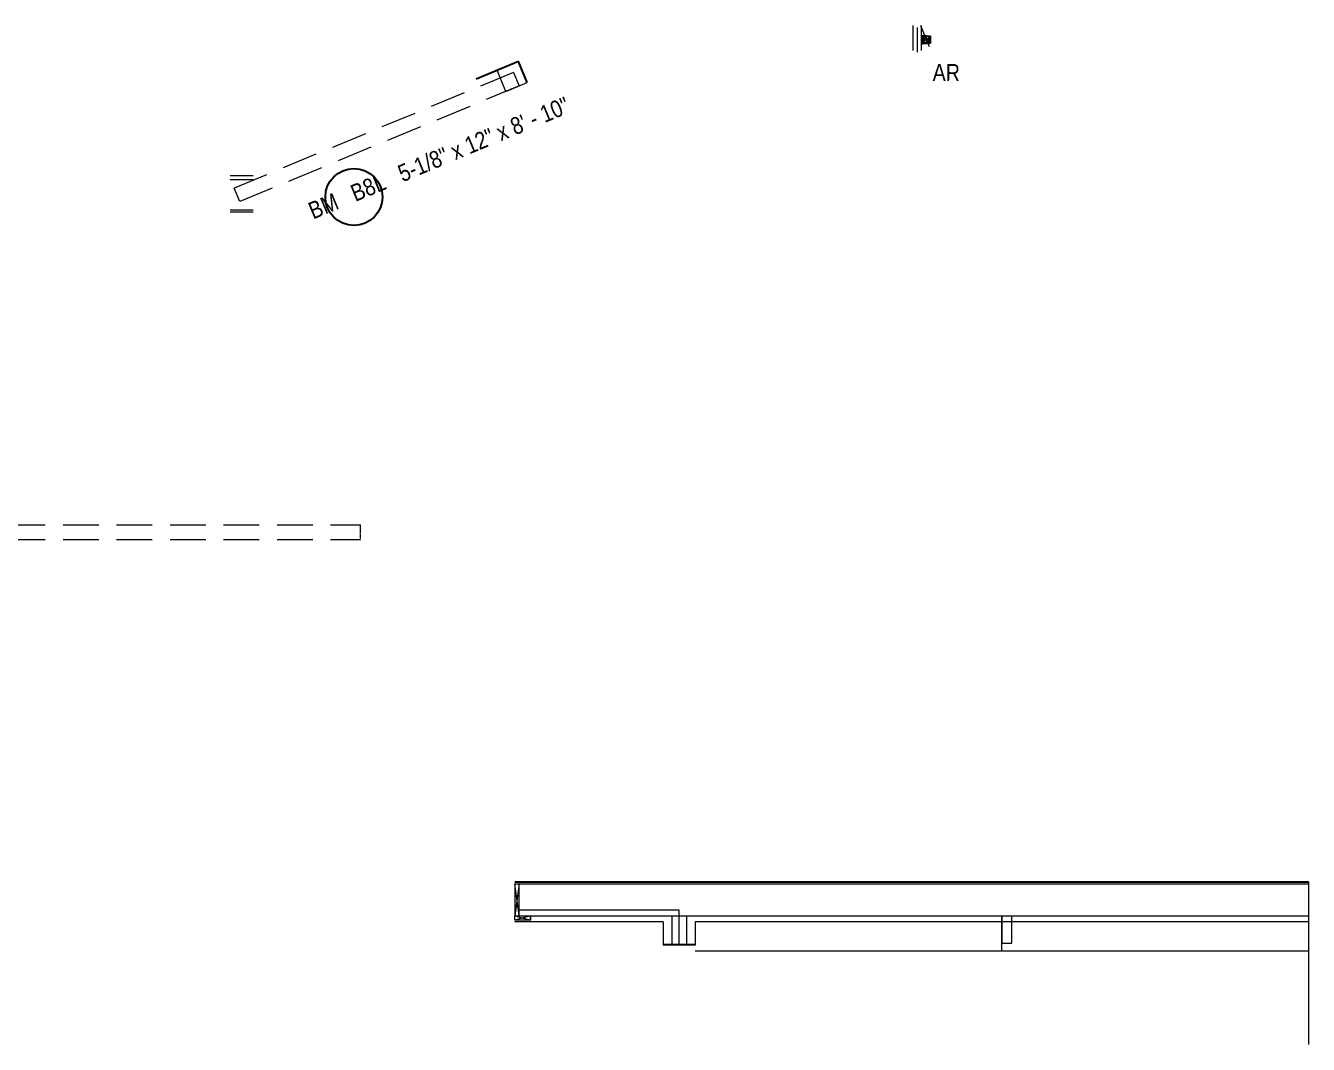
# Model space of a CAD drawing. Header units: inches. Extents: x 23376 to 25615, y 13129 to 14827.
# Drawn here: x 24921.8 to 25371.6, y 13129.5 to 13486.8 of the extents above; entities that cross this region are included whole.
import ezdxf

# ---------------------------------------------------------------- set-up
doc = ezdxf.new("R2010")
doc.units = ezdxf.units.IN
doc.header["$MEASUREMENT"] = 0
doc.linetypes.add('HIDDEN', pattern=[0.375, 0.25, -0.125])
for name, color, linetype, lineweight in [('BEAM SEAT', 7, 'Continuous', 20), ('BEAMS TEXT', 3, 'Continuous', 20), ('FLOOR BEAMS', 3, 'HIDDEN', 20), ('FOUNDATION', 7, 'Continuous', 30)]:
    doc.layers.add(name, color=color, linetype=linetype, lineweight=lineweight)
doc.styles.add('ARCHENTLTD', font='technical.ttf', dxfattribs={"height": 6})

msp = doc.modelspace()

# ---------------------------------------------------------------- linework, layer by layer
for p, q in [((25236.30354, 13483.0977), (25236.064, 13483.0977)), ((25239.10892, 13483.09155), (25236.2659, 13483.26668)), ((25239.10822, 13483.09804), (25236.30521, 13483.09804)), ((25239.10822, 13482.71045), (25239.10822, 13483.09804)), ((25235.88823, 13480.68513), (25235.88823, 13482.93595)), ((25236.02643, 13480.68319), (25235.89022, 13480.68319)), ((25236.02643, 13480.89624), (25236.02643, 13480.68319)), ((25236.02723, 13480.90018), (25236.02723, 13482.84915)), ((25236.16708, 13482.85113), (25236.0285, 13482.85113)), ((25236.24818, 13482.95173), (25236.13915, 13482.95173)), ((25236.16622, 13480.85679), (25236.16622, 13482.85113)), ((25236.24493, 13482.95237), (25239.10892, 13482.95237)), ((25236.30381, 13480.75118), (25239.10892, 13480.75118)), ((25236.30521, 13482.88212), (25236.30521, 13482.69747)), ((25236.30521, 13482.71935), (25236.30521, 13481.14085)), ((25236.30521, 13481.15068), (25236.30521, 13480.87165)), ((25236.30521, 13480.58784), (25239.10822, 13480.58784)), ((25236.31228, 13482.88377), (25236.31228, 13482.94657)), ((25236.31228, 13480.85832), (25236.31228, 13480.74842)), ((25236.428, 13481.06194), (25236.428, 13482.67161)), ((25239.10892, 13480.59197), (25236.45543, 13480.43276)), ((25236.89768, 13481.05405), (25236.89768, 13482.67161)), ((25238.45432, 13481.06194), (25238.45432, 13482.67161)), ((25238.92399, 13481.05405), (25238.92399, 13482.67161)), ((25239.10822, 13481.13246), (25239.10822, 13482.54276)), ((25239.10822, 13480.58784), (25239.10822, 13480.97767)), ((25239.10892, 13480.92631), (25239.10892, 13482.80497))]:
    msp.add_line(p, q)
msp.add_circle((25237.70636, 13481.84972), 0.42938)
for centre, radius, start, end in [((25236.08356, 13482.90396), 0.19473, 95.7640554, 186.8558576), ((25236.2355, 13482.93727), 0.33081, 84.7271098, 175.3334087), ((25236.14446, 13482.83381), 0.11803, 92.5789286, 180.2154334), ((25236.43106, 13480.98197), 0.41361, 191.9628377, 252.0425005), ((25236.40323, 13480.79382), 0.36481, 179.1956208, 278.2263497), ((25236.23435, 13480.88266), 0.07342, 201.9341662, 351.3746839), ((25236.29253, 13480.87561), 0.12913, 192.0422177, 274.6592873), ((25236.23747, 13482.88452), 0.06774, 357.9708992, 96.1033548), ((25236.28878, 13482.62821), 0.09234, 280.6766562, 79.3233438), ((25236.28878, 13481.058), 0.09234, 280.6766562, 79.3233438), ((25236.66284, 13482.64211), 0.23485, 359.4979927, 180.5020073), ((25236.66284, 13481.09498), 0.23838, 189.8865312, 350.1134688), ((25237.68469, 13482.99201), 0.16042, 201.8358908, 344.174648), ((25237.67793, 13480.6974), 0.15198, 20.7209144, 159.2790856), ((25238.68915, 13482.64211), 0.23485, 359.4979927, 180.5020073), ((25238.68915, 13481.09498), 0.23838, 189.8865312, 350.1134688), ((25239.09942, 13482.62765), 0.08503, 83.8611199, 276.1388801), ((25239.09468, 13481.05518), 0.08011, 80.0605185, 279.9394815)]:
    msp.add_arc(centre, radius, start, end)
at = {"layer": 'BEAM SEAT', "lineweight": 30}
for p, q in [((25094.57468, 13474.1672), (25079.7926, 13468.04427)), ((25097.63503, 13466.77887), (25094.57468, 13474.1672))]:
    msp.add_line(p, q, dxfattribs=at)
at = {"layer": 'BEAM SEAT', "lineweight": 9}
for p, q in [((25097.63503, 13466.77887), (25094.57468, 13474.1672)), ((25090.24511, 13463.7147), (25087.18364, 13471.10574)), ((25090.24518, 13463.71452), (25097.63503, 13466.77887)), ((24993.55267, 13434.15714), (25001.55267, 13434.15714)), ((24993.55267, 13422.15714), (25001.55267, 13422.15714))]:
    msp.add_line(p, q, dxfattribs=at)
at = {"layer": 'BEAMS TEXT', "linetype": 'Continuous', "lineweight": 30, "ltscale": 75}
msp.add_circle((25036.92905, 13426.67201), 10, dxfattribs=at)
at = {"layer": 'FLOOR BEAMS', "ltscale": 50}
for p, q in [((25092.90246, 13470.36526), (24994.97222, 13429.79864)), ((25092.90246, 13470.36526), (25094.86458, 13465.62793)), ((25094.86458, 13465.62793), (24996.93327, 13425.06367)), ((24616.2293, 13311.70876), (25039.2293, 13311.70876)), ((24616.2293, 13306.58376), (25039.2293, 13306.58376))]:
    msp.add_line(p, q, dxfattribs=at)
at = {"layer": 'FLOOR BEAMS', "lineweight": 9, "ltscale": 50}
msp.add_line((24996.93327, 13425.06367), (24994.97222, 13429.79864), dxfattribs=at)
at = {"layer": 'FLOOR BEAMS', "lineweight": 9}
msp.add_line((25039.2293, 13306.58376), (25039.2293, 13311.70876), dxfattribs=at)
at = {"layer": 'FOUNDATION', "lineweight": 9}
for p, q in [((25232.87031, 13486.77176), (25232.87031, 13478.11262)), ((25234.37031, 13486.15044), (25234.37031, 13477.4913)), ((25234.37031, 13486.15044), (25234.37031, 13477.4913)), ((25234.37031, 13486.15044), (25234.37031, 13477.4913)), ((25235.87031, 13486.77176), (25235.87031, 13478.11262))]:
    msp.add_line(p, q, dxfattribs=at)
at = {"layer": 'FOUNDATION', "color": 6, "lineweight": 9}
for p, q in [((25238.75874, 13479.30905), (25235.69727, 13486.70009)), ((25001.55267, 13432.65714), (24993.55267, 13432.65714)), ((25001.55267, 13421.40714), (24993.55267, 13421.40714)), ((25371.56381, 13186.49791), (25371.56381, 13129.47835)), ((25093.30562, 13185.74791), (25371.56381, 13185.74791)), ((25093.30562, 13185.74791), (25093.30562, 13174.49791)), ((25094.80562, 13185.74791), (25093.30562, 13174.49791)), ((25094.80562, 13174.49791), (25093.30562, 13185.74791)), ((25094.80562, 13174.49791), (25094.80562, 13185.74791)), ((25093.30562, 13174.49791), (25094.80562, 13174.49791)), ((25093.30562, 13174.49791), (25094.80562, 13174.49791)), ((25093.30562, 13174.49791), (25098.80562, 13174.49791)), ((25093.30562, 13172.99791), (25093.30562, 13174.49791)), ((25093.30562, 13174.49791), (25098.80562, 13172.99791)), ((25098.80562, 13174.49791), (25093.30562, 13172.99791)), ((25098.80562, 13172.99791), (25093.30562, 13172.99791)), ((25150.93062, 13176.49791), (25094.80562, 13176.49791)), ((25098.80562, 13174.49791), (25098.80562, 13172.99791)), ((25098.80562, 13172.99791), (25098.80562, 13174.49791)), ((25098.80562, 13174.49791), (25371.56381, 13174.49791)), ((25148.36812, 13174.49791), (25148.36812, 13164.49791)), ((25150.93062, 13164.49791), (25150.93062, 13176.49791)), ((25153.49312, 13174.49791), (25153.49312, 13164.49791)), ((25264.05971, 13162.12291), (25264.05971, 13174.49791)), ((25264.05971, 13174.49791), (25264.05971, 13164.99791)), ((25267.55971, 13164.99791), (25267.55971, 13174.49791)), ((25145.30562, 13172.49791), (25093.30562, 13172.49791)), ((25145.30562, 13172.49791), (25145.30562, 13164.24791)), ((25371.56381, 13172.49791), (25156.55562, 13172.49791)), ((25156.55562, 13172.49791), (25156.55562, 13164.24791)), ((25156.55562, 13164.49791), (25145.30562, 13164.49791)), ((25156.55562, 13164.24791), (25145.30562, 13164.24791)), ((25264.05971, 13164.99791), (25267.55971, 13164.99791)), ((25371.56381, 13162.12291), (25156.55562, 13162.12291))]:
    msp.add_line(p, q, dxfattribs=at)
at = {"layer": 'FOUNDATION', "color": 6, "lineweight": 30}
msp.add_line((25093.30562, 13186.49791), (25371.56381, 13186.49791), dxfattribs=at)

# ---------------------------------------------------------------- texts
at = {"layer": 'BEAMS TEXT', "linetype": 'Continuous', "lineweight": 9, "char_height": 6, "attachment_point": 5, "style": 'ARCHENTLTD'}
for s, insert, rotation in [('AR \\P\\P  ', (25244.56788, 13460.32894), 359.6375), ('BM   B8L   5-1/8" x 12" x 8\' - 10" \\P\\P  ', (25070.57407, 13431.10997), 22.6375)]:
    msp.add_mtext(s, dxfattribs=dict(at, insert=insert, rotation=rotation))

doc.saveas('drawing.dxf')
